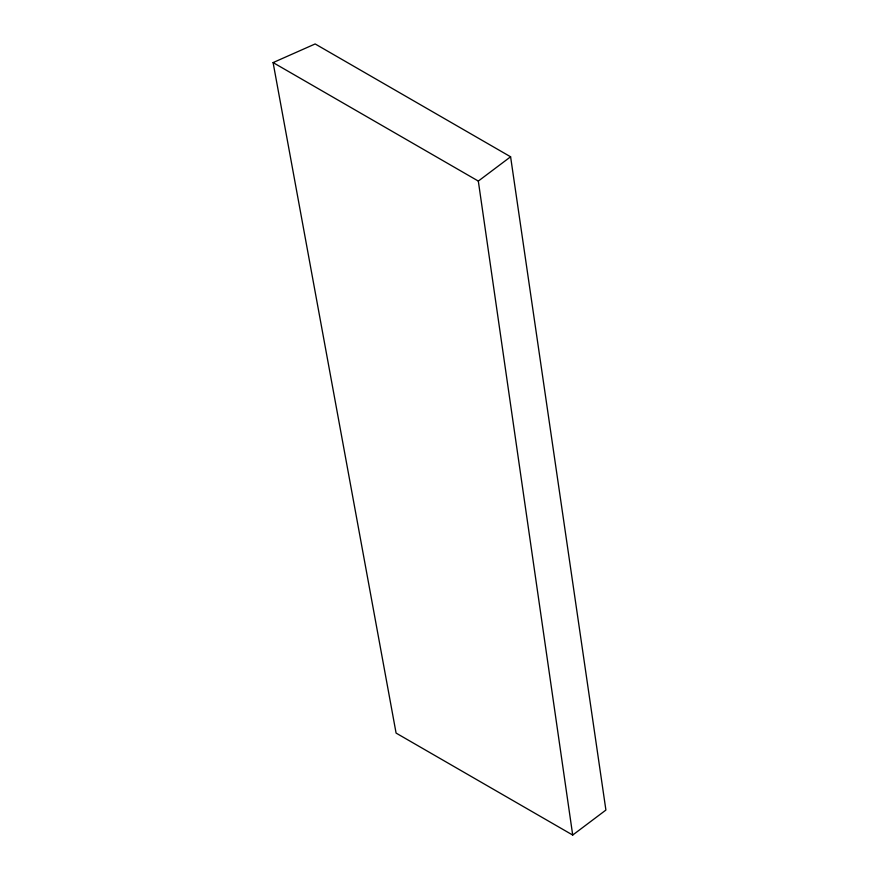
<?xml version="1.0" encoding="UTF-8"?>
<svg xmlns="http://www.w3.org/2000/svg" width="879" height="879" viewBox="0 0 879 879"><rect width="100%" height="100%" fill="white"/><g stroke="black" fill="none" stroke-linecap="round" stroke-linejoin="round"><path stroke-width="1.32" d="M572.701 835.05L478.319 181.074L510.6 156.792L315.154 43.95L273.094 62.585L396.088 733.086L572.701 835.05L605.906 810.064L510.6 156.792M273.094 62.585L478.319 181.074"/></g></svg>
